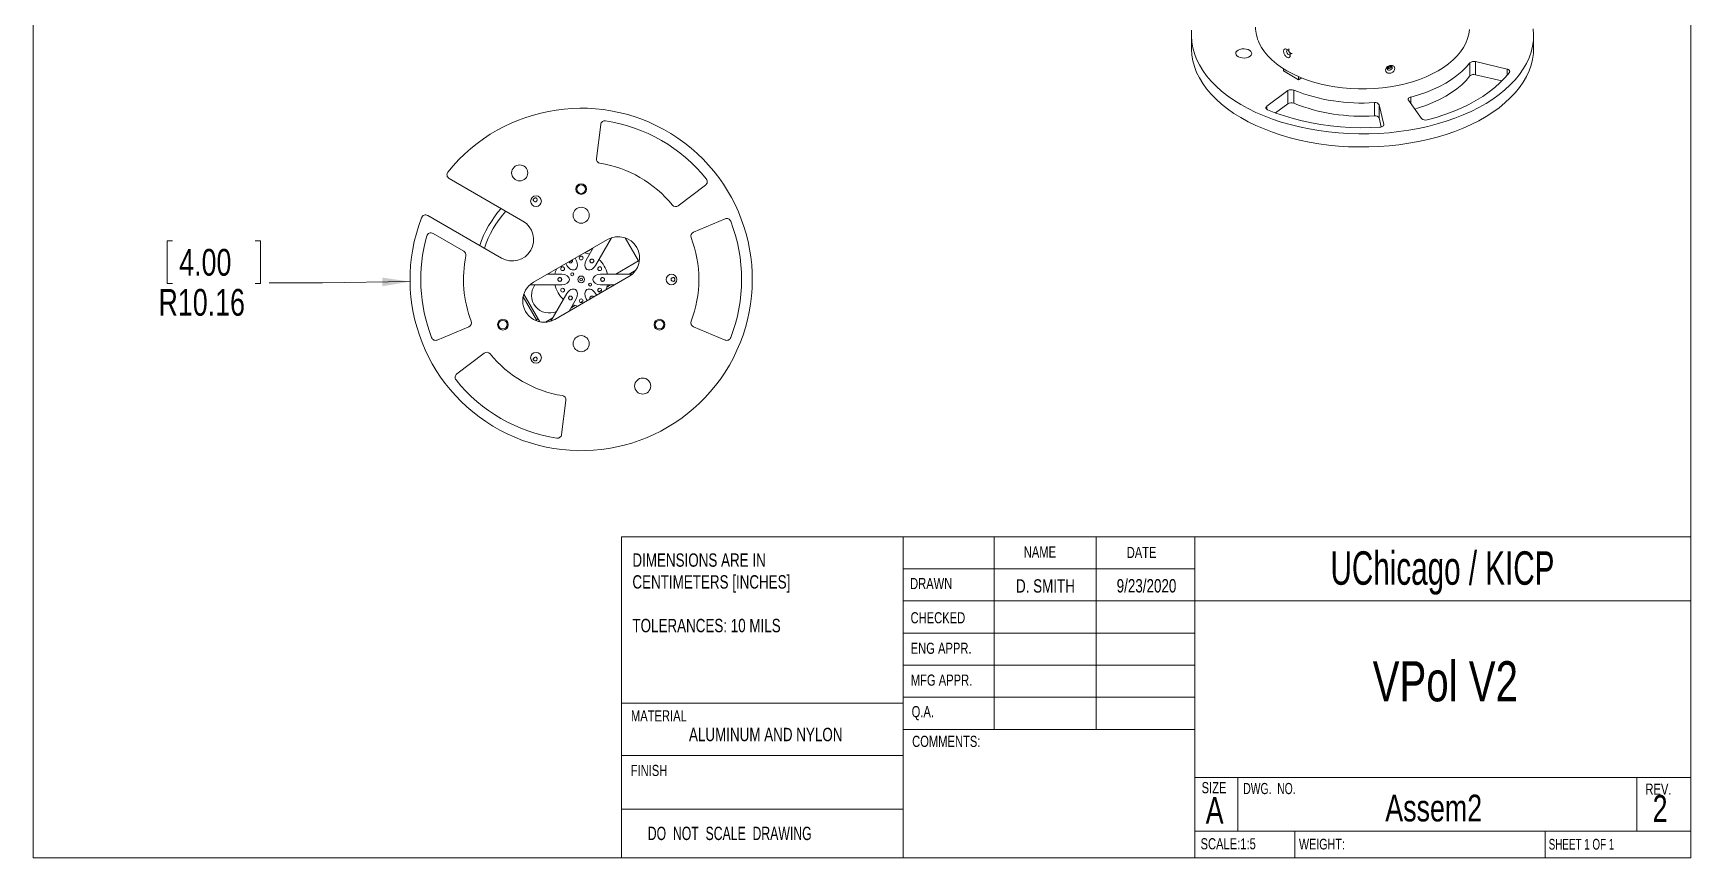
# Model space of a CAD drawing. Header units: millimetres. Extents: x 1 to 20.6, y 0.6 to 27.3.
# Drawn here: x 0.95 to 20.64, y 0.64 to 10.42 of the extents above; entities that cross this region are included whole.
import ezdxf

# ---------------------------------------------------------------- set-up
doc = ezdxf.new("R2010")
doc.units = ezdxf.units.MM
doc.styles.add('SLDTEXTSTYLE0', font='TXT', dxfattribs={"width": 0.75})
doc.styles.add('SLDTEXTSTYLE1', font='TXT', dxfattribs={"width": 0.663})
doc.styles.add('SLDTEXTSTYLE2', font='TXT', dxfattribs={"width": 0.6875})
doc.styles.add('SLDTEXTSTYLE3', font='TXT', dxfattribs={"width": 0.684783})
doc.styles.add('SLDTEXTSTYLE4', font='TXT', dxfattribs={"width": 0.694444})
doc.dimstyles.new('SLDDIMSTYLE3', dxfattribs={"dimtxt": 0.3175, "dimasz": 0.3302, "dimexe": 0, "dimexo": 0.0625, "dimgap": 0.079375, "dimtad": 0, "dimtih": 1, "dimtoh": 1, "dimlfac": 5, "dimrnd": 1e-09, "dimzin": 12, "dimdsep": 46, "dimtxsty": 'SLDTEXTSTYLE0', "dimsah": 1, "dimcen": 0, "dimadec": 0, "dimazin": 3, "dimtfac": 1, "dimtofl": 0, "dimtmove": 0, "dimatfit": 3, "dimfxl": 1, "dimfrac": 2, "dimtolj": 1, "dimtzin": 12, "dimarcsym": 0})

# ---------------------------------------------------------------- blocks, each defined once
blk = doc.blocks.new('SW_NOTE_0')
at = {"color": 0, "linetype": 'Continuous', "lineweight": 0, "char_height": 0.15875, "attachment_point": 1, "style": 'SLDTEXTSTYLE0'}
for s, insert in [('DIMENSIONS ARE IN', (0, 0.205)), ('CENTIMETERS [INCHES]', (0, -0.054)), ('TOLERANCES: 10 MILS', (0, -0.572))]:
    blk.add_mtext(s, dxfattribs=dict(at, insert=insert))
blk = doc.blocks.new('_D_6')
at = {"color": 7, "linetype": 'Continuous', "lineweight": 0}
for p, q in [((2.607, 7.956), (2.542, 7.956)), ((2.542, 7.956), (2.542, 7.452)), ((3.589, 7.956), (3.653, 7.956)), ((3.653, 7.956), (3.653, 7.452)), ((2.542, 7.452), (2.607, 7.452)), ((3.653, 7.452), (3.589, 7.452)), ((4.389, 7.46), (3.754, 7.46)), ((5.428, 7.473), (4.389, 7.46))]:
    blk.add_line(p, q, dxfattribs=at)
blk.add_solid([(5.428, 7.473), (5.098, 7.52), (5.099, 7.418)], dxfattribs=at)
at = {"color": 7, "linetype": 'Continuous', "lineweight": 0, "char_height": 0.3175, "attachment_point": 1, "style": 'SLDTEXTSTYLE0'}
for s, insert in [('4.00', (2.687, 7.861)), ('R10.16', (2.441, 7.386))]:
    blk.add_mtext(s, dxfattribs=dict(at, insert=insert))

msp = doc.modelspace()

# ---------------------------------------------------------------- linework, layer by layer
at = {"color": 7, "linetype": 'Continuous', "lineweight": 0}
for p, q in [((0.9525, 27.305), (0.9525, 0.635)), ((20.6375, 0.635), (20.6375, 27.305)), ((7.9375, 0.635), (7.9375, 4.445)), ((7.9375, 4.445), (20.6375, 4.445)), ((11.282651, 4.445), (11.282651, 0.635)), ((12.365998, 4.445), (12.365998, 2.159)), ((13.575145, 4.445), (13.575145, 2.159)), ((14.748888, 4.445), (14.748888, 0.635)), ((11.282651, 4.064), (14.748888, 4.064)), ((11.282651, 3.683), (20.6375, 3.683)), ((11.282651, 3.302), (14.748888, 3.302)), ((11.282651, 2.921), (14.748888, 2.921)), ((11.282651, 2.470512), (7.9375, 2.470512)), ((11.282651, 2.54), (14.748888, 2.54)), ((11.282651, 2.159), (14.748888, 2.159)), ((7.9375, 1.847719), (11.282651, 1.847719)), ((14.748888, 1.5875), (20.6375, 1.5875)), ((15.258689, 1.5875), (15.258689, 0.9525)), ((19.994438, 1.5875), (19.994438, 0.9525)), ((7.9375, 1.212719), (11.282651, 1.212719)), ((14.748888, 0.9525), (20.6375, 0.9525)), ((15.936493, 0.9525), (15.936493, 0.635)), ((18.906868, 0.9525), (18.906868, 0.635)), ((20.6375, 0.635), (0.9525, 0.635))]:
    msp.add_line(p, q, dxfattribs=at)
at = {"color": 7, "linetype": 'Continuous', "lineweight": 15}
for p, q in [((14.706587, 10.399181), (14.706587, 10.24363)), ((18.770587, 10.24363), (18.770587, 10.399181)), ((18.01289, 9.91313), (18.01289, 10.068681)), ((18.078408, 10.083819), (18.454911, 9.995199)), ((18.078408, 10.083819), (18.078408, 9.928268)), ((15.8004, 9.998891), (15.8004, 9.972603)), ((15.8004, 9.972603), (15.980005, 9.868919)), ((15.980005, 9.905039), (15.980005, 9.868919)), ((15.980005, 9.868919), (16.016432, 9.889948)), ((18.078408, 9.928268), (18.393197, 9.854174)), ((15.851383, 9.73935), (15.60207, 9.553931)), ((15.851383, 9.583799), (15.851383, 9.73935)), ((15.921234, 9.745151), (15.921234, 9.5896)), ((15.851383, 9.583799), (15.705411, 9.475237)), ((16.879935, 9.441297), (16.879935, 9.596849)), ((16.935403, 9.571662), (16.990711, 9.339121)), ((16.935403, 9.571662), (16.935403, 9.416111)), ((17.284839, 9.625711), (17.438341, 9.408359)), ((7.641111, 8.934206), (7.691935, 9.337612)), ((16.935403, 9.416111), (16.961036, 9.308339)), ((6.768162, 8.191515), (5.891904, 8.697423)), ((8.613026, 8.373085), (8.936968, 8.618811)), ((6.514162, 7.751574), (5.637904, 8.257482)), ((8.79391, 8.059793), (9.168682, 8.217481)), ((5.700843, 8.045167), (6.067375, 7.83355)), ((7.773188, 7.972616), (6.893306, 7.464616)), ((7.604261, 7.875086), (7.519254, 7.727849)), ((7.629239, 7.664349), (7.819212, 7.993392)), ((7.98332, 7.992656), (8.141464, 7.718742)), ((7.278254, 7.686866), (7.291254, 7.664349)), ((7.354194, 7.726091), (7.316092, 7.704093)), ((7.401239, 7.727849), (7.388239, 7.750366)), ((7.600261, 7.868158), (7.504745, 7.813012)), ((8.141464, 7.718742), (7.870232, 7.562146)), ((8.141464, 7.718742), (8.149609, 7.704635)), ((7.232247, 7.562146), (7.062232, 7.562146)), ((8.027188, 7.532675), (7.147306, 7.024675)), ((8.068193, 7.562146), (7.688247, 7.562146)), ((8.108526, 7.607348), (8.030232, 7.562146)), ((6.770884, 7.292656), (6.929029, 7.018742)), ((6.968756, 6.995931), (6.779138, 7.32436)), ((6.852301, 7.435146), (7.232247, 7.435146)), ((7.291254, 7.332942), (7.101281, 7.003899)), ((7.642239, 7.310425), (7.629239, 7.332942)), ((7.702777, 7.373089), (7.667687, 7.35283)), ((7.688247, 7.435146), (7.858261, 7.435146)), ((7.810261, 7.435146), (7.764798, 7.408897)), ((7.316232, 7.122205), (7.401239, 7.269442)), ((7.385695, 7.190022), (7.340232, 7.163774)), ((7.381502, 7.191065), (7.343232, 7.16897)), ((7.482806, 7.246089), (7.447716, 7.22583)), ((7.519254, 7.269442), (7.532254, 7.246925)), ((6.126583, 6.937498), (5.751811, 6.779811)), ((6.948947, 7.030242), (6.929029, 7.018742)), ((6.929029, 7.018742), (6.937173, 7.004635)), ((7.123261, 7.04197), (7.035113, 6.991078)), ((7.120261, 7.036774), (7.041968, 6.991571)), ((8.793923, 6.937529), (9.168699, 6.77985)), ((6.307467, 6.624206), (5.983525, 6.37848)), ((7.279383, 6.063086), (7.228558, 5.659679))]:
    msp.add_line(p, q, dxfattribs=at)
at = {"color": 8, "linetype": 'Continuous', "lineweight": 15}
for p, q in [((18.454911, 9.921998), (18.454911, 9.995199)), ((17.311062, 9.663534), (17.311062, 9.58858)), ((15.60207, 9.553931), (15.60207, 9.517967)), ((16.990711, 9.331143), (16.990711, 9.339121))]:
    msp.add_line(p, q, dxfattribs=at)
at = {"color": 7, "linetype": 'Continuous', "lineweight": 15, "flags": 128}
for points in [[(14.708946, 10.455686), (14.706709, 10.386321), (14.71158, 10.317001), (14.72354, 10.247969), (14.742549, 10.179465), (14.76854, 10.11173), (14.801421, 10.045), (14.841079, 9.979509), (14.887374, 9.915486), (14.940144, 9.853155), (14.999204, 9.792734), (15.064349, 9.734434), (15.13535, 9.67846), (15.211958, 9.625006), (15.293907, 9.57426), (15.380909, 9.5264), (15.47266, 9.481592), (15.568839, 9.439995), (15.669109, 9.401752), (15.773121, 9.366998), (15.880509, 9.335854), (15.990899, 9.30843), (16.103904, 9.284821), (16.219129, 9.26511), (16.336171, 9.249365), (16.454621, 9.237643), (16.574063, 9.229983), (16.694082, 9.226414), (16.814256, 9.226946), (16.934165, 9.231578), (17.053391, 9.240295), (17.171515, 9.253065), (17.288125, 9.269844), (17.402812, 9.290574), (17.515177, 9.315181), (17.624825, 9.343579), (17.731373, 9.37567), (17.834448, 9.411342), (17.93369, 9.450468), (18.028752, 9.492913), (18.119301, 9.538528), (18.205021, 9.587153), (18.285611, 9.638619), (18.360791, 9.692745), (18.430295, 9.749342), (18.493883, 9.808212), (18.551331, 9.869149), (18.602438, 9.93194), (18.647026, 9.996365), (18.684938, 10.0622), (18.716042, 10.129213), (18.74023, 10.19717), (18.757416, 10.265834), (18.76754, 10.334965), (18.770568, 10.40432), (18.766488, 10.473657)], [(15.511861, 10.303284), (15.539855, 10.250892), (15.574553, 10.199855), (15.615761, 10.150458), (15.663247, 10.102976), (15.716748, 10.057676), (15.775963, 10.01481), (15.840561, 9.974619), (15.910182, 9.937327), (15.984435, 9.903143), (16.062906, 9.872258), (16.145156, 9.844844), (16.230724, 9.821056), (16.319133, 9.801025), (16.409887, 9.784865), (16.502479, 9.772664), (16.596392, 9.764493), (16.6911, 9.760396), (16.786074, 9.760396), (16.880782, 9.764493), (16.974695, 9.772664), (17.067287, 9.784865), (17.158042, 9.801025), (17.24645, 9.821056), (17.332018, 9.844844), (17.414268, 9.872258), (17.492739, 9.903143), (17.566992, 9.937327), (17.636613, 9.974619), (17.701211, 10.01481), (17.760426, 10.057676), (17.813927, 10.102976), (17.861414, 10.150458), (17.902621, 10.199855), (17.937319, 10.250892), (17.965313, 10.303284), (17.986447, 10.356736), (18.000602, 10.410951), (18.007699, 10.465625)], [(14.706587, 10.24363), (14.706709, 10.23077), (14.71158, 10.16145), (14.72354, 10.092418), (14.742549, 10.023914), (14.76854, 9.956179), (14.801421, 9.889449), (14.841079, 9.823958), (14.887374, 9.759935), (14.940144, 9.697604), (14.999204, 9.637183), (15.064349, 9.578883), (15.13535, 9.522909), (15.211958, 9.469455), (15.293907, 9.418709), (15.380909, 9.370849), (15.47266, 9.326041), (15.568839, 9.284444), (15.669109, 9.246201), (15.773121, 9.211447), (15.880509, 9.180303), (15.990899, 9.152879), (16.103904, 9.12927), (16.219129, 9.109559), (16.336171, 9.093814), (16.454621, 9.082092), (16.574063, 9.074432), (16.694082, 9.070862), (16.814256, 9.071395), (16.934165, 9.076027), (17.053391, 9.084744), (17.171515, 9.097514), (17.288125, 9.114293), (17.402812, 9.135023), (17.515177, 9.15963), (17.624825, 9.188028), (17.731373, 9.220119), (17.834448, 9.255791), (17.93369, 9.294917), (18.028752, 9.337362), (18.119301, 9.382977), (18.205021, 9.431602), (18.285611, 9.483068), (18.360791, 9.537194), (18.430295, 9.593791), (18.493883, 9.652661), (18.551331, 9.713598), (18.602438, 9.776389), (18.647026, 9.840814), (18.684938, 9.906649), (18.716042, 9.973662), (18.74023, 10.041619), (18.757416, 10.110283), (18.76754, 10.179414), (18.770587, 10.24363)], [(15.362053, 10.129643), (15.384769, 10.136873), (15.403264, 10.147373), (15.416166, 10.160364), (15.422518, 10.174882), (15.42185, 10.189852), (15.41421, 10.204163), (15.400165, 10.216752), (15.380757, 10.226688), (15.357426, 10.233232), (15.331901, 10.2359), (15.306076, 10.234493), (15.281866, 10.229116), (15.261066, 10.220168), (15.24522, 10.208313), (15.235503, 10.194428), (15.232634, 10.179546), (15.236827, 10.164768), (15.247772, 10.151191), (15.264655, 10.139823), (15.286226, 10.131505), (15.310884, 10.126856), (15.3368, 10.126219), (15.362053, 10.129643)], [(15.848537, 10.223228), (15.84418, 10.221797), (15.839177, 10.216039), (15.83742, 10.206854), (15.839177, 10.195641), (15.84418, 10.184106), (15.851668, 10.174007), (15.8605, 10.166879), (15.869332, 10.16381), (15.876819, 10.165264), (15.880172, 10.168238)], [(17.311062, 9.663534), (17.402028, 9.689456), (17.489496, 9.719121), (17.573005, 9.752372), (17.652113, 9.789034), (17.726404, 9.828913), (17.795486, 9.8718), (17.858995, 9.917467), (17.916595, 9.965674), (17.967984, 10.016168), (18.01289, 10.068681)], [(17.091516, 10.012866), (17.089116, 10.022693), (17.082282, 10.030282), (17.072054, 10.034478), (17.059989, 10.03464), (17.047925, 10.030745), (17.037697, 10.023386), (17.030862, 10.013682), (17.028463, 10.003112), (17.030862, 9.993285), (17.037697, 9.985695), (17.047925, 9.9815), (17.059989, 9.981338), (17.072054, 9.985233), (17.082282, 9.992592), (17.089116, 10.002295), (17.091516, 10.012866)], [(17.358795, 9.520993), (17.402028, 9.533905), (17.489496, 9.56357), (17.573005, 9.596821), (17.652113, 9.633483), (17.726404, 9.673362), (17.795486, 9.716248), (17.858995, 9.761916), (17.916595, 9.810123), (17.967984, 9.860617), (18.01289, 9.91313)], [(17.505841, 9.392588), (17.612083, 9.42187), (17.714988, 9.454884), (17.814164, 9.491505), (17.909232, 9.531593), (17.99983, 9.574994), (18.08561, 9.621543), (18.166246, 9.671062), (18.241429, 9.723362), (18.310873, 9.778243), (18.374311, 9.835495), (18.431502, 9.8949), (18.482228, 9.956231)], [(18.454911, 9.995199), (18.463864, 9.992462), (18.471699, 9.988753), (18.478103, 9.984221), (18.482821, 9.979045), (18.485666, 9.973431), (18.486525, 9.967603), (18.485364, 9.961793), (18.482228, 9.956231)], [(17.284839, 9.625711), (17.282044, 9.631096), (17.281079, 9.636689), (17.281982, 9.642286), (17.284717, 9.64768), (17.289184, 9.652675), (17.295221, 9.657085), (17.302604, 9.66075), (17.311062, 9.663534)], [(15.612161, 9.512299), (15.604629, 9.51621), (15.598591, 9.520907), (15.594287, 9.526202), (15.59189, 9.531885), (15.591493, 9.537729), (15.593114, 9.543503), (15.596687, 9.548976), (15.60207, 9.553931)], [(15.612161, 9.512299), (15.70921, 9.473825), (15.81019, 9.438885), (15.914715, 9.407613), (16.022387, 9.380128), (16.132795, 9.356534), (16.245516, 9.336923), (16.36012, 9.321369), (16.47617, 9.309932), (16.593222, 9.302654), (16.710829, 9.299564), (16.828542, 9.300674), (16.945911, 9.30598)], [(16.990711, 9.339121), (16.991081, 9.333276), (16.989435, 9.327505), (16.985837, 9.322037), (16.980432, 9.31709), (16.973433, 9.312861), (16.96512, 9.309518), (16.955823, 9.307193), (16.945911, 9.30598)]]:
    msp.add_lwpolyline(points, dxfattribs=at)
at = {"color": 7, "linetype": 'Continuous', "lineweight": 15}
for centre, radius in [((6.729997, 8.763476), 0.09525), ((6.923848, 8.427715), 0.0635), ((7.460247, 8.571443), 0.0635), ((7.460247, 8.571443), 0.051054), ((7.460247, 8.260646), 0.09525), ((7.460247, 7.752646), 0.022606), ((7.240276, 7.625646), 0.022606), ((7.354418, 7.559746), 0.01778), ((7.460247, 7.498646), 0.04064), ((7.460247, 7.498646), 0.014986), ((7.680217, 7.625646), 0.022606), ((8.533044, 7.498646), 0.0635), ((7.240276, 7.371646), 0.022606), ((7.566075, 7.437546), 0.01778), ((7.680217, 7.371646), 0.022606), ((7.460247, 7.244646), 0.022606), ((6.531177, 6.962247), 0.0635), ((6.531177, 6.962247), 0.051054), ((8.389316, 6.962247), 0.0635), ((8.389316, 6.962247), 0.051054), ((7.460247, 6.736646), 0.09525), ((6.923848, 6.569576), 0.0635), ((8.190497, 6.233815), 0.09525)]:
    msp.add_circle(centre, radius, dxfattribs=at)
for centre, radius, start, end in [((15.915766, 10.495207), 0.447184, 180.2778992, 205.4156968), ((18.059035, 10.018312), 0.068312, 73.5253633, 132.4938613), ((16.940118, 10.201122), 0.218434, 295.0848663, 309.3926651), ((18.059035, 9.862761), 0.068312, 73.5253633, 132.4938613), ((15.891979, 9.673971), 0.076957, 67.6569295, 121.8376748), ((16.728653, 11.791795), 2.200154, 248.4703505, 273.9427768), ((7.460247, 7.498646), 2.032, 158.8498831, 141.1501169), ((15.891979, 9.51842), 0.076957, 67.6569295, 121.8376748), ((16.728653, 11.636244), 2.200154, 248.4703505, 273.9427768), ((16.890261, 9.545917), 0.051968, 29.6963274, 101.4603102), ((7.742337, 9.331262), 0.0508, 81.2492832, 172.819227), ((7.460247, 7.498646), 1.905, 38.7520322, 81.2492832), ((16.890261, 9.390366), 0.051968, 29.6963274, 101.4603102), ((17.485276, 9.456906), 0.067526, 225.967108, 287.7314193), ((7.691512, 8.927855), 0.0508, 172.819227, 260.808436), ((7.460247, 7.498646), 1.397, 39.1928793, 80.808436), ((5.917304, 8.741417), 0.0508, 141.1501169, 240), ((8.906267, 8.659284), 0.0508, 307.1820884, 38.7520322), ((7.460247, 7.498646), 1.27, 138.463041, 161.536959), ((7.460247, 7.498646), 1.2065, 137.8468025, 162.1531975), ((8.582325, 8.413558), 0.0508, 219.1928793, 307.1820884), ((5.612504, 8.213488), 0.0508, 60, 158.8498831), ((6.641162, 7.971544), 0.254, 240, 60), ((9.188384, 8.170657), 0.0508, 21.2492832, 112.819227), ((7.460247, 7.498646), 1.905, 338.7520322, 21.2492832), ((7.460247, 7.498646), 1.905, 164.2749507, 201.2492832), ((5.675443, 8.001173), 0.0508, 60, 164.2749507), ((7.900188, 7.752646), 0.254, 300, 120), ((8.813612, 8.012969), 0.0508, 112.819227, 200.808436), ((7.460247, 7.498646), 1.397, 339.1928793, 20.808436), ((7.460247, 7.498646), 1.397, 168.4084802, 200.808436), ((6.041975, 7.789556), 0.0508, 348.4084802, 60), ((7.460247, 7.498646), 0.3175, 71.536959, 83.1301024), ((7.460247, 7.498646), 0.3175, 11.536959, 48.463041), ((7.460247, 7.498646), 0.3175, 156.8698976, 168.463041), ((7.020306, 7.244646), 0.254, 120, 300), ((7.080418, 7.310528), 0.21, 143.600221, 294.697069), ((7.460247, 7.498646), 0.3175, 191.536959, 228.463041), ((7.460247, 7.498646), 0.3175, 336.8698976, 348.463041), ((7.460247, 7.498646), 0.3175, 251.536959, 263.1301024), ((6.106882, 6.984322), 0.0508, 292.819227, 20.808436), ((8.813623, 6.984353), 0.0508, 159.1928793, 247.1820884), ((5.732109, 6.826635), 0.0508, 201.2492832, 292.819227), ((9.188399, 6.826674), 0.0508, 247.1820884, 338.7520322), ((6.338168, 6.583733), 0.0508, 39.1928793, 127.1820884), ((7.460247, 7.498646), 1.397, 219.1928793, 260.808436), ((6.014226, 6.338007), 0.0508, 127.1820884, 218.7520322), ((7.460247, 7.498646), 1.905, 218.7520322, 261.2492832), ((7.228981, 6.069436), 0.0508, 352.819227, 80.808436), ((7.178157, 5.666029), 0.0508, 261.2492832, 352.819227)]:
    msp.add_arc(centre, radius, start, end, dxfattribs=at)
for centre, major_axis in [((7.346247, 7.696099), (-0.044901, 0.077771)), ((7.574247, 7.696099), (0.044901, 0.077771)), ((7.232247, 7.498646), (-0.089803, 0)), ((7.688247, 7.498646), (0.089803, 0)), ((7.346247, 7.301192), (-0.044901, -0.077771)), ((7.574247, 7.301192), (0.044901, -0.077771))]:
    msp.add_ellipse(centre, major_axis=major_axis, ratio=0.707106781, start_param=1.570796327, end_param=4.71238898, dxfattribs=at)
for points, knots in [([(15.869312, 10.236274), (15.869281, 10.236267), (15.867179, 10.23576), (15.8646, 10.231756), (15.86236, 10.224561), (15.862886, 10.21508), (15.865871, 10.204885), (15.871075, 10.194997), (15.877919, 10.186609), (15.885713, 10.180597), (15.89341, 10.177941), (15.899064, 10.177865), (15.901232, 10.179676), (15.90173, 10.180092)], [0, 0, 0, 0, 0.001599392, 0.109005344, 0.216411791, 0.323784157, 0.431141073, 0.538525277, 0.645936917, 0.753333325, 0.860695622, 0.968058155, 1, 1, 1, 1]), ([(15.815239, 10.161521), (15.812477, 10.166642), (15.806671, 10.177407), (15.80203, 10.194892), (15.801305, 10.211349), (15.805076, 10.224526), (15.812935, 10.232732), (15.824015, 10.235053), (15.837003, 10.231409), (15.850423, 10.222448), (15.862851, 10.209254), (15.872983, 10.193141), (15.879642, 10.175663), (15.881895, 10.158653), (15.879297, 10.14411), (15.8721, 10.133884), (15.861283, 10.129303), (15.848312, 10.130867), (15.834878, 10.138265), (15.823451, 10.149185), (15.817646, 10.157904), (15.815239, 10.161521)], [0, 0, 0, 0, 0.048916539, 0.102840767, 0.157574636, 0.212705227, 0.267643698, 0.321843892, 0.375026559, 0.427383127, 0.479527052, 0.532164968, 0.585735509, 0.640239976, 0.695306482, 0.750369998, 0.804850125, 0.85835649, 0.910921893, 0.963052791, 1, 1, 1, 1]), ([(17.105807, 9.965942), (17.101606, 9.962104), (17.092819, 9.954076), (17.075614, 9.946583), (17.05732, 9.943966), (17.040118, 9.946839), (17.025844, 9.954727), (17.015995, 9.966831), (17.011818, 9.981888), (17.014009, 9.998213), (17.022448, 10.01387), (17.036097, 10.026987), (17.053174, 10.036087), (17.071554, 10.040296), (17.089201, 10.039348), (17.104364, 10.033409), (17.115532, 10.022991), (17.121474, 10.00899), (17.121261, 9.992897), (17.115628, 9.977794), (17.108723, 9.969461), (17.105807, 9.965942)], [0, 0, 0, 0, 0.048837411, 0.102158997, 0.154635489, 0.206761528, 0.259256532, 0.312631814, 0.366974473, 0.421971942, 0.477082096, 0.531713571, 0.585420096, 0.63813948, 0.690298247, 0.742605815, 0.795673317, 0.849729392, 0.904572432, 0.959711931, 1, 1, 1, 1]), ([(17.029173, 10.005498), (17.029878, 10.004898), (17.032887, 10.00234), (17.040635, 10.000488), (17.051153, 10.000525), (17.061789, 10.003858), (17.071136, 10.009876), (17.078148, 10.017924), (17.081767, 10.025972), (17.082126, 10.030897), (17.082265, 10.032798)], [0, 0, 0, 0, 0.0441855418, 0.1884180151, 0.3326300339, 0.4767962484, 0.6209627804, 0.7651752408, 0.9094076035, 1, 1, 1, 1]), ([(6.904319, 8.461541), (6.906366, 8.462606), (6.910459, 8.464737), (6.916623, 8.46637), (6.922249, 8.466396), (6.927816, 8.464219), (6.933087, 8.458265), (6.936494, 8.447754), (6.9364, 8.436826), (6.933346, 8.428748), (6.930115, 8.424436), (6.926007, 8.421665), (6.921377, 8.42022), (6.915118, 8.420187), (6.906423, 8.422919), (6.897335, 8.429325), (6.891416, 8.437499), (6.890249, 8.444962), (6.892215, 8.450929), (6.896568, 8.456162), (6.901133, 8.459644), (6.903761, 8.461208), (6.904319, 8.461541)], [0, 0, 0, 0, 0.039727673, 0.079429165, 0.119846694, 0.163581665, 0.229346553, 0.320033641, 0.412575621, 0.447012365, 0.481769494, 0.506481553, 0.531177338, 0.565146467, 0.618698804, 0.706097585, 0.796753323, 0.853072429, 0.899949348, 0.94705738, 0.988755021, 1, 1, 1, 1]), ([(7.352719, 7.729858), (7.352848, 7.729716), (7.354626, 7.727757), (7.355862, 7.722345), (7.355944, 7.714396), (7.353124, 7.706904), (7.348075, 7.701042), (7.341896, 7.697348), (7.335166, 7.695755), (7.328407, 7.6962), (7.321723, 7.698755), (7.316408, 7.70273), (7.31477, 7.706185), (7.314114, 7.70757)], [0, 0, 0, 0, 0.010552616, 0.145067998, 0.251967307, 0.35954763, 0.451902646, 0.537587528, 0.621910459, 0.707067131, 0.7961811, 0.918337458, 1, 1, 1, 1]), ([(7.59855, 7.738193), (7.599803, 7.737365), (7.602598, 7.735517), (7.606315, 7.731221), (7.60958, 7.724623), (7.610373, 7.716089), (7.607627, 7.70748), (7.601966, 7.700856), (7.594896, 7.696859), (7.587053, 7.695544), (7.579439, 7.696988), (7.573154, 7.70049), (7.568406, 7.705526), (7.565424, 7.711589), (7.564238, 7.718711), (7.565591, 7.72692), (7.570286, 7.734491), (7.577161, 7.739405), (7.584363, 7.741368), (7.59042, 7.741195), (7.595074, 7.739996), (7.597547, 7.738713), (7.59855, 7.738193)], [0, 0, 0, 0, 0.025840309, 0.057658967, 0.106232763, 0.18714498, 0.272516513, 0.335120267, 0.384871449, 0.434939566, 0.477921711, 0.517799711, 0.557043782, 0.59667579, 0.638149591, 0.695001403, 0.77331503, 0.854292587, 0.912692835, 0.951957638, 0.980533885, 1, 1, 1, 1]), ([(7.183641, 7.498646), (7.183731, 7.500145), (7.183934, 7.50349), (7.185796, 7.508857), (7.189878, 7.514984), (7.196872, 7.519937), (7.205701, 7.521864), (7.214268, 7.520273), (7.221264, 7.516149), (7.226325, 7.510014), (7.228881, 7.502698), (7.22899, 7.495504), (7.227004, 7.488874), (7.223243, 7.48326), (7.217669, 7.478671), (7.209883, 7.475739), (7.200979, 7.476019), (7.193286, 7.479516), (7.187985, 7.484772), (7.185106, 7.490104), (7.183818, 7.494735), (7.183692, 7.497518), (7.183641, 7.498646)], [0, 0, 0, 0, 0.025840321, 0.057659018, 0.1062327, 0.187144931, 0.272516449, 0.335120278, 0.384871462, 0.434939497, 0.477921664, 0.517799754, 0.557043841, 0.596675799, 0.638149605, 0.695001359, 0.773315047, 0.854292582, 0.912692843, 0.951957631, 0.980533917, 1, 1, 1, 1]), ([(7.736853, 7.498646), (7.736762, 7.497146), (7.73656, 7.493801), (7.734697, 7.488434), (7.730615, 7.482307), (7.723621, 7.477355), (7.714792, 7.475427), (7.706225, 7.477018), (7.69923, 7.481143), (7.694168, 7.487277), (7.691613, 7.494593), (7.691503, 7.501787), (7.69349, 7.508417), (7.69725, 7.514031), (7.702825, 7.51862), (7.710611, 7.521552), (7.719515, 7.521272), (7.727207, 7.517775), (7.732509, 7.512519), (7.735387, 7.507187), (7.736676, 7.502557), (7.736802, 7.499773), (7.736853, 7.498646)], [0, 0, 0, 0, 0.025840324, 0.057659003, 0.106232704, 0.187144988, 0.272516516, 0.33512028, 0.38487144, 0.434939518, 0.477921689, 0.517799775, 0.557043843, 0.59667577, 0.638149664, 0.695001413, 0.773315037, 0.854292614, 0.912692842, 0.951957627, 0.980533911, 1, 1, 1, 1]), ([(8.572102, 7.498646), (8.572002, 7.49634), (8.5718, 7.49173), (8.570132, 7.485575), (8.567342, 7.48069), (8.562673, 7.476957), (8.554881, 7.475369), (8.544075, 7.477675), (8.534658, 7.48322), (8.529189, 7.489904), (8.52707, 7.494857), (8.526724, 7.499801), (8.527788, 7.504533), (8.530889, 7.50997), (8.537603, 7.516134), (8.547695, 7.520802), (8.557733, 7.521841), (8.56478, 7.51912), (8.568964, 7.514434), (8.57132, 7.508048), (8.572053, 7.502353), (8.572094, 7.499295), (8.572102, 7.498646)], [0, 0, 0, 0, 0.039727635, 0.07942934, 0.119846896, 0.163581556, 0.229346665, 0.320033663, 0.412575707, 0.447012442, 0.4817697, 0.506481886, 0.531177406, 0.565146869, 0.618699012, 0.706097801, 0.796753378, 0.853072549, 0.899949315, 0.947057412, 0.988755001, 1, 1, 1, 1]), ([(7.321944, 7.259098), (7.320691, 7.259926), (7.317895, 7.261774), (7.314178, 7.26607), (7.310913, 7.272669), (7.310121, 7.281202), (7.312866, 7.289811), (7.318527, 7.296435), (7.325597, 7.300432), (7.333441, 7.301748), (7.341054, 7.300303), (7.347339, 7.296801), (7.352088, 7.291765), (7.355069, 7.285702), (7.356256, 7.27858), (7.354902, 7.270371), (7.350208, 7.2628), (7.343333, 7.257886), (7.33613, 7.255923), (7.330074, 7.256096), (7.325419, 7.257295), (7.322946, 7.258578), (7.321944, 7.259098)], [0, 0, 0, 0, 0.02584017, 0.057658877, 0.106232688, 0.187144795, 0.272516357, 0.335120109, 0.384871314, 0.434939516, 0.47792161, 0.51779966, 0.55704375, 0.596675609, 0.638149604, 0.695001341, 0.773314917, 0.854292489, 0.912692719, 0.951957519, 0.98053367, 1, 1, 1, 1]), ([(7.567774, 7.267433), (7.567645, 7.267575), (7.565868, 7.269534), (7.564631, 7.274947), (7.56455, 7.282895), (7.567369, 7.290387), (7.572418, 7.296249), (7.578597, 7.299943), (7.585327, 7.301536), (7.592087, 7.301091), (7.59877, 7.298536), (7.604085, 7.294561), (7.605723, 7.291106), (7.606379, 7.289721)], [0, 0, 0, 0, 0.010552542, 0.145068007, 0.251967451, 0.359547527, 0.451902546, 0.537587604, 0.621910589, 0.707067062, 0.796181129, 0.918337473, 1, 1, 1, 1]), ([(6.904319, 6.53575), (6.902372, 6.53699), (6.898481, 6.53947), (6.893984, 6.543992), (6.891149, 6.548851), (6.890251, 6.55476), (6.892771, 6.562302), (6.900171, 6.570508), (6.909682, 6.575891), (6.918205, 6.577285), (6.923554, 6.576643), (6.928008, 6.574471), (6.931574, 6.571184), (6.934733, 6.56578), (6.936714, 6.556883), (6.935711, 6.54581), (6.931591, 6.536597), (6.925711, 6.531854), (6.919561, 6.530574), (6.912852, 6.531727), (6.907554, 6.53394), (6.904886, 6.535433), (6.904319, 6.53575)], [0, 0, 0, 0, 0.039727891, 0.079429613, 0.119847127, 0.163581744, 0.229347074, 0.320033769, 0.412575755, 0.447012406, 0.481769602, 0.50648177, 0.531177237, 0.56514656, 0.618699212, 0.706098051, 0.796753666, 0.853072673, 0.899949627, 0.947057696, 0.988755396, 1, 1, 1, 1])]:
    msp.add_open_spline(points, degree=3, knots=knots, dxfattribs=at)

# ---------------------------------------------------------------- block references
at = {"color": 7, "linetype": 'Continuous', "lineweight": 0}
msp.add_blockref('SW_NOTE_0', (8.068716, 4.04302), dxfattribs=at)

# ---------------------------------------------------------------- texts
for s, insert, char_height, attachment_point, style in [('NAME', (12.715789, 4.330247), 0.1322917, 1, 'SLDTEXTSTYLE0'), ('DATE', (13.938621, 4.325103), 0.1322917, 1, 'SLDTEXTSTYLE0'), ('UChicago / KICP', (17.688003, 4.272616), 0.396875, 2, 'SLDTEXTSTYLE1'), ('DRAWN', (11.365928, 3.955755), 0.1322917, 1, 'SLDTEXTSTYLE0'), ('D. SMITH', (12.973485, 3.940976), 0.15875, 2, 'SLDTEXTSTYLE0'), ('9/23/2020', (14.173609, 3.942721), 0.15875, 2, 'SLDTEXTSTYLE0'), ('CHECKED', (11.372011, 3.549962), 0.1322917, 1, 'SLDTEXTSTYLE0'), ('ENG APPR.', (11.373314, 3.188284), 0.1322917, 1, 'SLDTEXTSTYLE0'), ('VPol V2', (17.721802, 2.968283), 0.47625, 2, 'SLDTEXTSTYLE0'), ('MFG APPR.', (11.374474, 2.810009), 0.1322917, 1, 'SLDTEXTSTYLE0'), ('MATERIAL', (8.051248, 2.386059), 0.1322917, 1, 'SLDTEXTSTYLE0'), ('Q.A.', (11.38432, 2.435782), 0.1322917, 1, 'SLDTEXTSTYLE0'), ('ALUMINUM AND NYLON', (9.65172, 2.177759), 0.15875, 2, 'SLDTEXTSTYLE0'), ('COMMENTS:', (11.390444, 2.082816), 0.1322917, 1, 'SLDTEXTSTYLE0'), ('FINISH', (8.048282, 1.738166), 0.1322917, 1, 'SLDTEXTSTYLE0'), ('SIZE', (14.82772, 1.533915), 0.1322917, 1, 'SLDTEXTSTYLE0'), ('DWG.  NO.', (15.322855, 1.523525), 0.1322917, 1, 'SLDTEXTSTYLE4'), ('Assem2', (17.584063, 1.38457), 0.3175, 2, 'SLDTEXTSTYLE0'), ('REV.', (20.097943, 1.515667), 0.1322917, 1, 'SLDTEXTSTYLE0'), ('2', (20.272349, 1.379613), 0.3175, 2, 'SLDTEXTSTYLE0'), ('A', (14.876538, 1.35709), 0.3175, 1, 'SLDTEXTSTYLE0'), ('DO  NOT  SCALE  DRAWING', (8.250897, 1.00443), 0.15875, 1, 'SLDTEXTSTYLE3'), ('SCALE:1:5', (14.815419, 0.867912), 0.1322917, 1, 'SLDTEXTSTYLE0'), ('WEIGHT:', (15.983917, 0.860991), 0.127, 1, 'SLDTEXTSTYLE0'), ('SHEET 1 OF 1', (18.949513, 0.859775), 0.127, 1, 'SLDTEXTSTYLE2')]:
    msp.add_mtext(s, dxfattribs=dict(at, insert=insert, char_height=char_height, attachment_point=attachment_point, style=style))

# ---------------------------------------------------------------- dimensions: what is measured, and where the dimension line sits
dim = msp.add_radius_dim(center=(7.460247, 7.498646), mpoint=(5.428404, 7.473391), dimstyle='SLDDIMSTYLE3', dxfattribs=at)
dim.commit()
dim.dimension.update_dxf_attribs({"geometry": '_D_6', "text_midpoint": (3.097748, 7.498646), "dimtype": 164})

doc.saveas('drawing.dxf')
